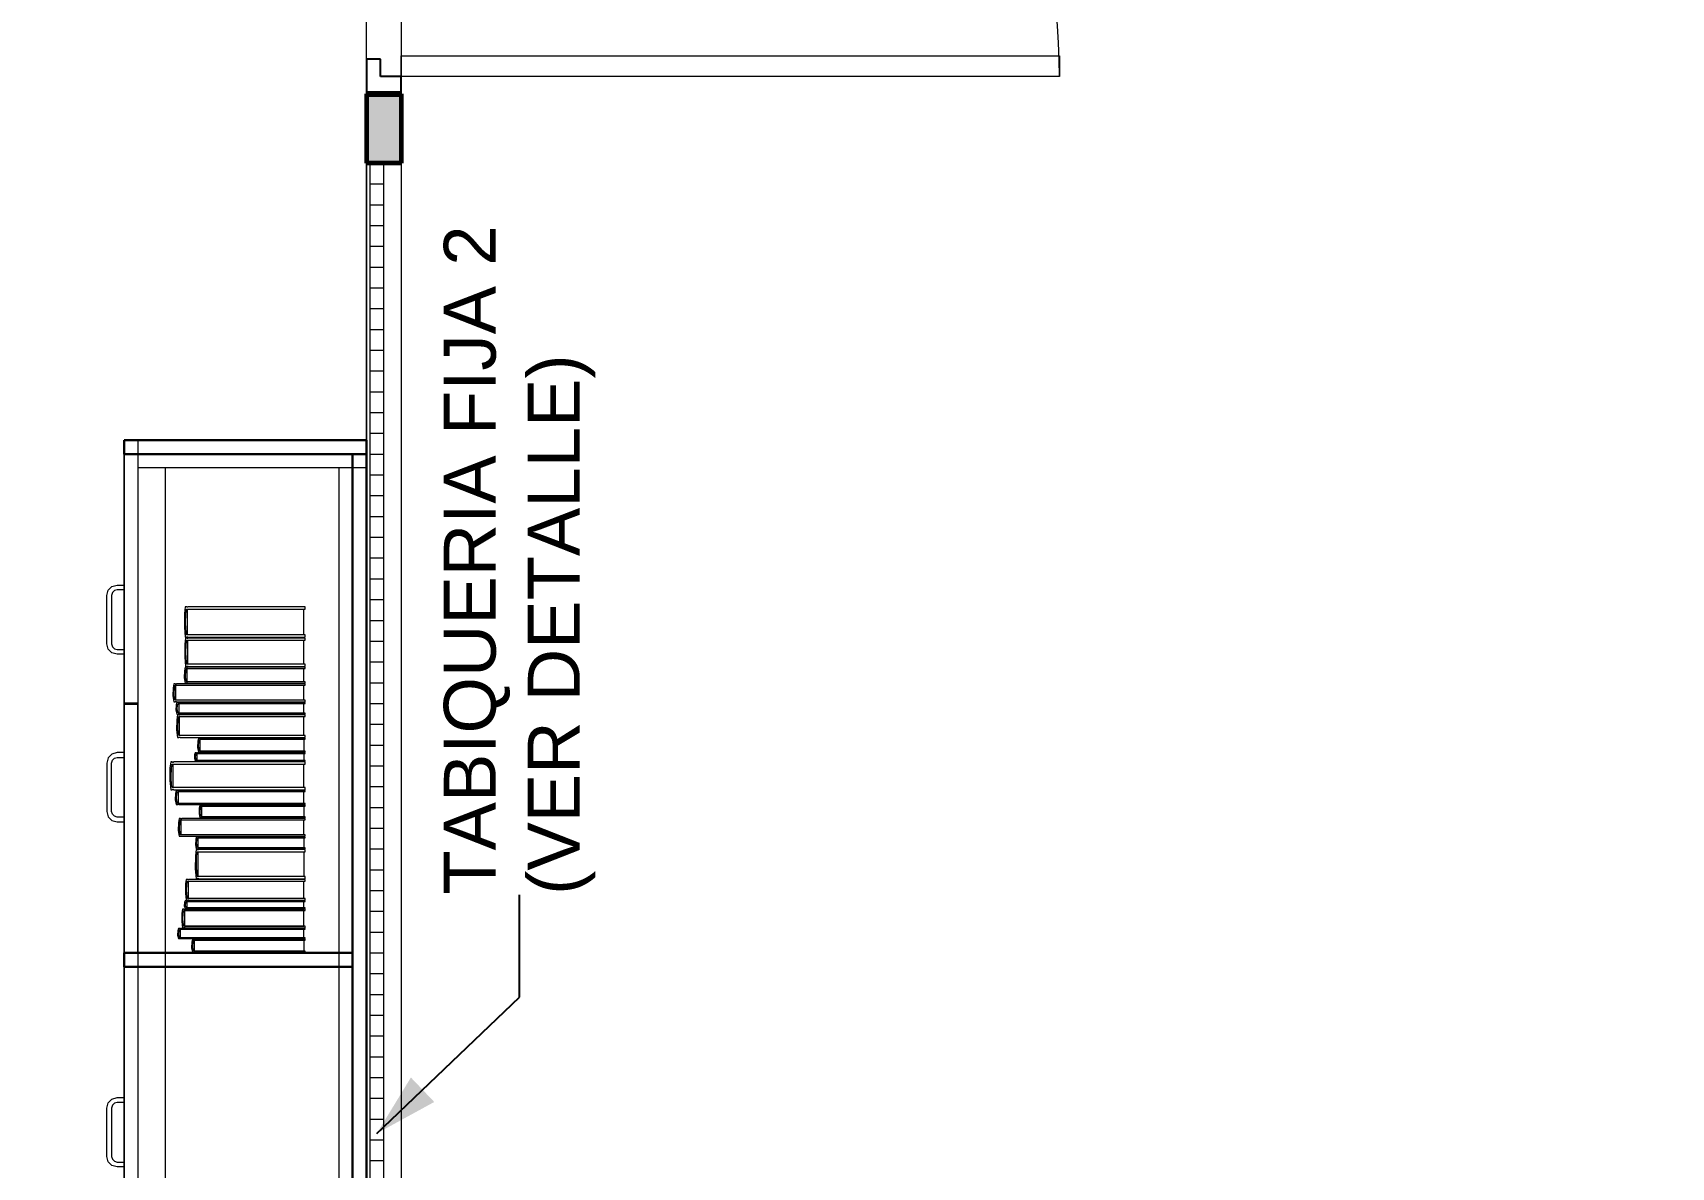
# Model space of a CAD drawing. Header units: inches. Extents: x -38 to 5698, y -33 to 92.
# Drawn here: x 139.888 to 142.254, y 30.201 to 31.838 of the extents above; entities that cross this region are included whole.
import ezdxf

# ---------------------------------------------------------------- set-up
doc = ezdxf.new("R2010")
doc.units = ezdxf.units.IN
doc.header["$MEASUREMENT"] = 0
doc.set_wipeout_variables(frame=1)
doc.linetypes.add('Wipeout_Contour', pattern=[1, 0, -1])
for name, color, linetype in [('02 _ ARQ _ ALB _ Muros Interiores', 7, 'Continuous'), ('02 _ ARQ _ ZON _ Espacio.3D', 7, 'Continuous'), ('Acabado - Muros', 7, 'Continuous'), ('Interior - Mobiliario', 7, 'Continuous'), ('Notas - Etiquetas', 251, 'Continuous')]:
    doc.layers.add(name, color=color, linetype=linetype)
doc.styles.add('Estilo_Generado_4', font='swisse.ttf')
doc.dimstyles.new('Estilo_Generado__8', dxfattribs={"dimtxt": 0.18, "dimasz": 0.0912, "dimexe": 0.18, "dimexo": 0.0625, "dimgap": 0, "dimtad": 0, "dimtih": 1, "dimtoh": 1, "dimdec": 4, "dimzin": 0, "dimdsep": 46, "dimcen": 0.09, "dimadec": 0, "dimazin": 0, "dimtfac": 1, "dimtdec": 4, "dimtmove": 0, "dimatfit": 3, "dimldrblk": 'ARROWHEAD_5', "dimfxl": 1, "dimtolj": 1, "dimtzin": 0, "dimarcsym": 0})

# ---------------------------------------------------------------- blocks, each defined once
blk = doc.blocks.new('ARROWHEAD_5')
at = {"linetype": 'Continuous', "lineweight": 0}
blk.add_hatch(color=0, dxfattribs=at).paths.add_polyline_path([(-1, 0.2679), (0, 0), (-1, -0.2679)])
at = {"color": 0, "linetype": 'Continuous', "lineweight": 0}
blk.add_line((0, 0), (-1, 0), dxfattribs=at)

msp = doc.modelspace()

# ---------------------------------------------------------------- linework, layer by layer
at = {"layer": '02 _ ARQ _ ALB _ Muros Interiores', "color": 165, "linetype": 'Continuous', "lineweight": 25}
for p, q in [((140.39, 31.8), (140.37, 31.8)), ((140.37, 31.8), (140.37, 31.75)), ((140.39, 31.775), (140.39, 31.8)), ((140.42, 31.775), (140.39, 31.775)), ((140.42, 31.75), (140.42, 31.775)), ((140.37, 31.75), (140.42, 31.75))]:
    msp.add_line(p, q, dxfattribs=at)
at = {"layer": '02 _ ARQ _ ALB _ Muros Interiores', "color": 165, "linetype": 'Continuous', "lineweight": 15}
for p, q in [((140.42, 31.775), (140.42, 31.805)), ((140.42, 31.805), (141.3703, 31.805)), ((141.3703, 31.805), (141.3703, 31.775)), ((141.3703, 31.775), (140.42, 31.775))]:
    msp.add_line(p, q, dxfattribs=at)
at = {"layer": '02 _ ARQ _ ALB _ Muros Interiores', "color": 7, "linetype": 'Continuous', "lineweight": 80}
msp.add_line((140.37, 31.75), (140.42, 31.75), dxfattribs=at)
msp.add_line((140.37, 31.75), (140.42, 31.75), dxfattribs=at)
msp.add_line((140.37, 31.75), (140.42, 31.75), dxfattribs=at)
at = {"layer": '02 _ ARQ _ ALB _ Muros Interiores', "color": 7, "linetype": 'Continuous', "lineweight": 15}
msp.add_arc((140.42, 31.775), 0.9503, 0, 90, dxfattribs=at)
at = {"layer": '02 _ ARQ _ ZON _ Espacio.3D', "color": 254, "linetype": 'Continuous', "lineweight": 0, "flags": 128}
msp.add_lwpolyline([(130.07, 29.75), (135.97, 29.75), (135.97, 30.2), (136.57, 30.2), (136.57, 31), (137.07, 31), (137.07, 29.75), (140.37, 29.75), (140.3701, 39), (140.37, 39), (140.37, 39.9003), (137.07, 39.9003), (137.07, 39), (136.57, 39), (136.57, 39.4), (130.07, 39.4)], dxfattribs=at)
msp.add_lwpolyline([(140.42, 39.75), (140.42, 32.7833), (140.42, 32.7833), (140.42, 31.7003), (140.42, 29.75), (143.07, 29.75), (143.07, 29.85), (143.07, 30.2), (143.57, 30.2), (143.57, 30.7), (144.07, 30.7), (144.07, 29.85), (145.27, 29.85), (145.27, 35.0505), (143.9201, 35.0505), (143.9201, 35.2005), (143.92, 35.2005), (143.92, 39), (143.57, 39), (143.57, 39.4), (143.17, 39.4), (143.17, 39.75)], close=True, dxfattribs=at)
at = {"layer": 'Acabado - Muros', "color": 7, "linetype": 'Continuous', "lineweight": 60}
msp.add_line((140.42, 31.75), (140.37, 31.75), dxfattribs=at)
at = {"layer": 'Interior - Mobiliario', "color": 175, "linetype": 'Continuous', "lineweight": 13}
for p, q in [((140.35, 31.23), (140.04, 31.23)), ((140.04, 31.23), (140.04, 29.77)), ((140.35, 29.77), (140.35, 31.23)), ((140.08, 31.21), (140.04, 31.21)), ((140.33, 31.21), (140.08, 31.21)), ((139.995, 31.026), (139.9971, 31.0335)), ((139.9971, 31.0335), (140.0025, 31.039)), ((140.0025, 31.039), (140.01, 31.041)), ((140.006, 31.0329), (140.0031, 31.03)), ((140.01, 31.034), (140.006, 31.0329)), ((140.01, 31.041), (140.02, 31.041)), ((140.02, 31.034), (140.01, 31.034)), ((140.02, 31.041), (140.02, 31.034)), ((139.995, 30.956), (139.995, 31.026)), ((140.0031, 31.03), (140.002, 31.026)), ((140.002, 31.026), (140.002, 30.956)), ((140.1084, 31.0097), (140.1075, 31)), ((140.1103, 31.0097), (140.1084, 31.0097)), ((140.1104, 31.0096), (140.1103, 31.0097)), ((140.1106, 31.0093), (140.1104, 31.0096)), ((140.1109, 31.0091), (140.1106, 31.0093)), ((140.1111, 31.009), (140.1109, 31.0091)), ((140.1114, 31.009), (140.1111, 31.009)), ((140.1116, 31.0091), (140.1114, 31.009)), ((140.1119, 31.0092), (140.1116, 31.0091)), ((140.1121, 31.0095), (140.1119, 31.0092)), ((140.1122, 31.0097), (140.1121, 31.0095)), ((140.2814, 31.0097), (140.1122, 31.0097)), ((140.2814, 31.0062), (140.2814, 31.0097)), ((140.1075, 31), (140.1073, 30.9803)), ((140.1089, 30.986), (140.1094, 30.9996)), ((140.1096, 30.9724), (140.1089, 30.986)), ((140.1094, 30.9996), (140.1102, 31.0062)), ((140.1102, 31.0062), (140.2814, 31.0062)), ((140.111, 31.0062), (140.111, 30.9691)), ((140.2797, 30.9691), (140.2797, 31.0062)), ((140.1073, 30.9803), (140.1084, 30.9655)), ((140.1088, 30.9645), (140.1078, 30.9555)), ((140.1084, 30.9655), (140.1103, 30.9655)), ((140.1106, 30.9645), (140.1088, 30.9645)), ((140.1102, 30.9691), (140.1096, 30.9724)), ((140.2814, 30.9691), (140.1102, 30.9691)), ((140.1103, 30.9655), (140.1104, 30.9658)), ((140.1104, 30.9658), (140.1107, 30.966)), ((140.1107, 30.9644), (140.1106, 30.9645)), ((140.1107, 30.966), (140.1109, 30.9662)), ((140.111, 30.9641), (140.1107, 30.9644)), ((140.1109, 30.9662), (140.1112, 30.9663)), ((140.1112, 30.964), (140.111, 30.9641)), ((140.1112, 30.9663), (140.1114, 30.9663)), ((140.1114, 30.9639), (140.1112, 30.964)), ((140.1114, 30.9663), (140.1117, 30.9662)), ((140.1117, 30.9639), (140.1114, 30.9639)), ((140.1117, 30.9662), (140.1119, 30.966)), ((140.112, 30.9639), (140.1117, 30.9639)), ((140.1119, 30.966), (140.1121, 30.9657)), ((140.1122, 30.9641), (140.112, 30.9639)), ((140.1121, 30.9657), (140.1122, 30.9655)), ((140.1122, 30.9655), (140.2814, 30.9655)), ((140.1124, 30.9643), (140.1122, 30.9641)), ((140.1126, 30.9645), (140.1124, 30.9643)), ((140.2814, 30.9645), (140.1126, 30.9645)), ((140.2814, 30.9655), (140.2814, 30.9691)), ((140.2814, 30.9612), (140.2814, 30.9645)), ((139.9971, 30.9485), (139.995, 30.956)), ((140.0025, 30.943), (139.9971, 30.9485)), ((140.002, 30.956), (140.0031, 30.952)), ((140.01, 30.941), (140.0025, 30.943)), ((140.0031, 30.952), (140.006, 30.9491)), ((140.006, 30.9491), (140.01, 30.948)), ((140.01, 30.948), (140.02, 30.948)), ((140.02, 30.941), (140.01, 30.941)), ((140.02, 30.948), (140.02, 30.941)), ((140.1078, 30.9555), (140.1076, 30.9371)), ((140.1093, 30.9424), (140.1097, 30.9551)), ((140.11, 30.9298), (140.1093, 30.9424)), ((140.1097, 30.9551), (140.1105, 30.9612)), ((140.1105, 30.9612), (140.2814, 30.9612)), ((140.1114, 30.9612), (140.1114, 30.9267)), ((140.2797, 30.9267), (140.2797, 30.9612)), ((140.1072, 30.9173), (140.107, 30.907)), ((140.1082, 30.9224), (140.1072, 30.9173)), ((140.1076, 30.9371), (140.1088, 30.9234)), ((140.1101, 30.9224), (140.1082, 30.9224)), ((140.1087, 30.91), (140.1091, 30.9171)), ((140.1088, 30.9234), (140.1106, 30.9234)), ((140.1091, 30.9171), (140.1099, 30.9205)), ((140.1099, 30.9205), (140.2814, 30.9205)), ((140.1105, 30.9267), (140.11, 30.9298)), ((140.1102, 30.9223), (140.1101, 30.9224)), ((140.1104, 30.9222), (140.1102, 30.9223)), ((140.1106, 30.9221), (140.1104, 30.9222)), ((140.2814, 30.9267), (140.1105, 30.9267)), ((140.1106, 30.9234), (140.1108, 30.9236)), ((140.1109, 30.922), (140.1106, 30.9221)), ((140.1108, 30.9236), (140.111, 30.9238)), ((140.1108, 30.9205), (140.1108, 30.9011)), ((140.1111, 30.922), (140.1109, 30.922)), ((140.111, 30.9238), (140.1113, 30.924)), ((140.1114, 30.922), (140.1111, 30.922)), ((140.1113, 30.924), (140.1115, 30.9241)), ((140.1116, 30.9221), (140.1114, 30.922)), ((140.1115, 30.9241), (140.1118, 30.9241)), ((140.1118, 30.9223), (140.1116, 30.9221)), ((140.1118, 30.9241), (140.112, 30.924)), ((140.112, 30.9224), (140.1118, 30.9223)), ((140.112, 30.924), (140.1122, 30.9238)), ((140.2814, 30.9224), (140.112, 30.9224)), ((140.1122, 30.9238), (140.1125, 30.9235)), ((140.1125, 30.9235), (140.1126, 30.9234)), ((140.1126, 30.9234), (140.2814, 30.9234)), ((140.2797, 30.9011), (140.2797, 30.9205)), ((140.2814, 30.9234), (140.2814, 30.9267)), ((140.2814, 30.9205), (140.2814, 30.9224)), ((140.0907, 30.8926), (140.0904, 30.8811)), ((140.0917, 30.8983), (140.0907, 30.8926)), ((140.0938, 30.8983), (140.0917, 30.8983)), ((140.0922, 30.8845), (140.0927, 30.8924)), ((140.0927, 30.8924), (140.0936, 30.8962)), ((140.0936, 30.8962), (140.2814, 30.8962)), ((140.0939, 30.8982), (140.0938, 30.8983)), ((140.0941, 30.898), (140.0939, 30.8982)), ((140.0944, 30.8979), (140.0941, 30.898)), ((140.0946, 30.8979), (140.0944, 30.8979)), ((140.0945, 30.8962), (140.0945, 30.8746)), ((140.0949, 30.8979), (140.0946, 30.8979)), ((140.0952, 30.8979), (140.0949, 30.8979)), ((140.0955, 30.898), (140.0952, 30.8979)), ((140.0957, 30.8982), (140.0955, 30.898)), ((140.0959, 30.8983), (140.0957, 30.8982)), ((140.2814, 30.8983), (140.0959, 30.8983)), ((140.107, 30.907), (140.1082, 30.8993)), ((140.1082, 30.8993), (140.1101, 30.8993)), ((140.1094, 30.9029), (140.1087, 30.91)), ((140.1099, 30.9011), (140.1094, 30.9029)), ((140.2814, 30.9011), (140.1099, 30.9011)), ((140.1101, 30.8993), (140.1102, 30.8994)), ((140.1102, 30.8994), (140.1104, 30.8995)), ((140.1104, 30.8995), (140.1107, 30.8996)), ((140.1107, 30.8996), (140.1109, 30.8997)), ((140.1109, 30.8997), (140.1112, 30.8997)), ((140.1112, 30.8997), (140.1114, 30.8996)), ((140.1114, 30.8996), (140.1117, 30.8995)), ((140.1117, 30.8995), (140.1119, 30.8994)), ((140.1119, 30.8994), (140.112, 30.8993)), ((140.112, 30.8993), (140.2814, 30.8993)), ((140.2795, 30.8746), (140.2795, 30.8962)), ((140.2814, 30.8993), (140.2814, 30.9011)), ((140.2814, 30.8962), (140.2814, 30.8983)), ((140.02, 30.871), (140.04, 30.871)), ((140.02, 30.869), (140.04, 30.869)), ((140.0904, 30.8811), (140.0917, 30.8725)), ((140.0917, 30.8725), (140.0938, 30.8725)), ((140.093, 30.8766), (140.0922, 30.8845)), ((140.0936, 30.8746), (140.093, 30.8766)), ((140.2814, 30.8746), (140.0936, 30.8746)), ((140.0938, 30.8725), (140.0939, 30.8727)), ((140.0939, 30.8727), (140.0942, 30.8728)), ((140.0942, 30.8728), (140.0944, 30.8729)), ((140.0944, 30.8729), (140.0947, 30.873)), ((140.0947, 30.873), (140.095, 30.873)), ((140.095, 30.873), (140.0952, 30.8729)), ((140.0952, 30.8679), (140.095, 30.8604)), ((140.0952, 30.8729), (140.0955, 30.8728)), ((140.0962, 30.8715), (140.0952, 30.8679)), ((140.0955, 30.8728), (140.0957, 30.8726)), ((140.0957, 30.8726), (140.0959, 30.8725)), ((140.0959, 30.8725), (140.2814, 30.8725)), ((140.0982, 30.8715), (140.0962, 30.8715)), ((140.0968, 30.8625), (140.0972, 30.8677)), ((140.0972, 30.8677), (140.0981, 30.8702)), ((140.0981, 30.8702), (140.2814, 30.8702)), ((140.0983, 30.8715), (140.0982, 30.8715)), ((140.0986, 30.8714), (140.0983, 30.8715)), ((140.0988, 30.8713), (140.0986, 30.8714)), ((140.0991, 30.8713), (140.0988, 30.8713)), ((140.099, 30.8702), (140.099, 30.8561)), ((140.0994, 30.8713), (140.0991, 30.8713)), ((140.0996, 30.8713), (140.0994, 30.8713)), ((140.0999, 30.8714), (140.0996, 30.8713)), ((140.1001, 30.8715), (140.0999, 30.8714)), ((140.1003, 30.8715), (140.1001, 30.8715)), ((140.2814, 30.8715), (140.1003, 30.8715)), ((140.2795, 30.8561), (140.2795, 30.8702)), ((140.2814, 30.8725), (140.2814, 30.8746)), ((140.2814, 30.8702), (140.2814, 30.8715)), ((140.095, 30.8604), (140.0962, 30.8548)), ((140.096, 30.8466), (140.0958, 30.8319)), ((140.097, 30.8538), (140.096, 30.8466)), ((140.0962, 30.8548), (140.0982, 30.8548)), ((140.0975, 30.8574), (140.0968, 30.8625)), ((140.0991, 30.8538), (140.097, 30.8538)), ((140.0981, 30.8561), (140.0975, 30.8574)), ((140.0976, 30.8362), (140.098, 30.8462)), ((140.098, 30.8462), (140.0989, 30.8512)), ((140.2814, 30.8561), (140.0981, 30.8561)), ((140.0982, 30.8548), (140.0984, 30.8549)), ((140.0984, 30.8549), (140.0986, 30.855)), ((140.0986, 30.855), (140.0989, 30.855)), ((140.0989, 30.855), (140.0992, 30.8551)), ((140.0989, 30.8512), (140.2814, 30.8512)), ((140.0992, 30.8537), (140.0991, 30.8538)), ((140.0992, 30.8551), (140.0994, 30.8551)), ((140.0994, 30.8535), (140.0992, 30.8537)), ((140.0994, 30.8551), (140.0997, 30.855)), ((140.0996, 30.8533), (140.0994, 30.8535)), ((140.0999, 30.8532), (140.0996, 30.8533)), ((140.0997, 30.855), (140.1, 30.855)), ((140.0998, 30.8512), (140.0998, 30.8236)), ((140.1002, 30.8532), (140.0999, 30.8532)), ((140.1, 30.855), (140.1002, 30.8548)), ((140.1002, 30.8548), (140.1003, 30.8548)), ((140.1004, 30.8533), (140.1002, 30.8532)), ((140.1003, 30.8548), (140.2814, 30.8548)), ((140.1007, 30.8534), (140.1004, 30.8533)), ((140.1009, 30.8536), (140.1007, 30.8534)), ((140.1011, 30.8538), (140.1009, 30.8536)), ((140.2814, 30.8538), (140.1011, 30.8538)), ((140.2795, 30.8236), (140.2795, 30.8512)), ((140.2814, 30.8548), (140.2814, 30.8561)), ((140.2814, 30.8512), (140.2814, 30.8538)), ((140.0958, 30.8319), (140.097, 30.821)), ((140.097, 30.821), (140.0991, 30.821)), ((140.0983, 30.8261), (140.0976, 30.8362)), ((140.0989, 30.8236), (140.0983, 30.8261)), ((140.2814, 30.8236), (140.0989, 30.8236)), ((140.0991, 30.821), (140.0992, 30.8212)), ((140.0992, 30.8212), (140.0994, 30.8213)), ((140.0994, 30.8213), (140.0997, 30.8215)), ((140.0997, 30.8215), (140.1, 30.8215)), ((140.1, 30.8215), (140.1002, 30.8215)), ((140.1002, 30.8215), (140.1005, 30.8215)), ((140.1005, 30.8215), (140.1008, 30.8213)), ((140.1008, 30.8213), (140.101, 30.8211)), ((140.101, 30.8211), (140.1011, 30.821)), ((140.1011, 30.821), (140.2814, 30.821)), ((140.1273, 30.82), (140.1264, 30.8155)), ((140.1289, 30.82), (140.1273, 30.82)), ((140.129, 30.8199), (140.1289, 30.82)), ((140.1292, 30.8198), (140.129, 30.8199)), ((140.1294, 30.8197), (140.1292, 30.8198)), ((140.1297, 30.8197), (140.1294, 30.8197)), ((140.1299, 30.8196), (140.1297, 30.8197)), ((140.1301, 30.8197), (140.1299, 30.8196)), ((140.1303, 30.8198), (140.1301, 30.8197)), ((140.1305, 30.8199), (140.1303, 30.8198)), ((140.1307, 30.82), (140.1305, 30.8199)), ((140.2814, 30.82), (140.1307, 30.82)), ((140.2814, 30.821), (140.2814, 30.8236)), ((140.2814, 30.8184), (140.2814, 30.82)), ((140.0025, 30.797), (139.9971, 30.7915)), ((140.01, 30.799), (140.0025, 30.797)), ((140.02, 30.799), (140.01, 30.799)), ((140.02, 30.792), (140.02, 30.799)), ((140.1219, 30.796), (140.1217, 30.7906)), ((140.1228, 30.7986), (140.1219, 30.796)), ((140.1245, 30.7986), (140.1228, 30.7986)), ((140.1232, 30.7921), (140.1236, 30.7958)), ((140.1236, 30.7958), (140.1243, 30.7976)), ((140.1243, 30.7976), (140.2814, 30.7976)), ((140.1246, 30.7986), (140.1245, 30.7986)), ((140.1248, 30.7985), (140.1246, 30.7986)), ((140.125, 30.7984), (140.1248, 30.7985)), ((140.1252, 30.7984), (140.125, 30.7984)), ((140.1251, 30.7976), (140.1251, 30.7875)), ((140.1255, 30.7984), (140.1252, 30.7984)), ((140.1257, 30.7984), (140.1255, 30.7984)), ((140.1259, 30.7985), (140.1257, 30.7984)), ((140.1261, 30.7985), (140.1259, 30.7985)), ((140.1262, 30.7986), (140.1261, 30.7985)), ((140.1264, 30.8155), (140.1262, 30.8064)), ((140.1262, 30.8064), (140.1273, 30.7996)), ((140.2814, 30.7986), (140.1262, 30.7986)), ((140.1273, 30.7996), (140.1289, 30.7996)), ((140.1277, 30.809), (140.1281, 30.8153)), ((140.1284, 30.8028), (140.1277, 30.809)), ((140.1281, 30.8153), (140.1288, 30.8184)), ((140.1288, 30.8012), (140.1284, 30.8028)), ((140.1288, 30.8184), (140.2814, 30.8184)), ((140.2814, 30.8012), (140.1288, 30.8012)), ((140.1289, 30.7996), (140.1291, 30.7997)), ((140.1291, 30.7997), (140.1293, 30.7998)), ((140.1293, 30.7998), (140.1295, 30.7999)), ((140.1295, 30.7999), (140.1297, 30.7999)), ((140.1296, 30.8184), (140.1296, 30.8012)), ((140.1297, 30.7999), (140.1299, 30.7999)), ((140.1299, 30.7999), (140.1302, 30.7999)), ((140.1302, 30.7999), (140.1304, 30.7998)), ((140.1304, 30.7998), (140.1306, 30.7997)), ((140.1306, 30.7997), (140.1307, 30.7996)), ((140.1307, 30.7996), (140.2814, 30.7996)), ((140.2798, 30.8012), (140.2798, 30.8184)), ((140.2798, 30.7875), (140.2798, 30.7976)), ((140.2814, 30.7996), (140.2814, 30.8012)), ((140.2814, 30.7976), (140.2814, 30.7986)), ((139.9971, 30.7915), (139.995, 30.784)), ((139.995, 30.784), (139.995, 30.714)), ((140.002, 30.784), (140.0031, 30.788)), ((140.002, 30.714), (140.002, 30.784)), ((140.0031, 30.788), (140.006, 30.7909)), ((140.006, 30.7909), (140.01, 30.792)), ((140.01, 30.792), (140.02, 30.792)), ((140.0863, 30.7768), (140.0861, 30.7589)), ((140.0874, 30.7856), (140.0863, 30.7768)), ((140.0895, 30.7856), (140.0874, 30.7856)), ((140.0879, 30.764), (140.0884, 30.7764)), ((140.0884, 30.7764), (140.0893, 30.7824)), ((140.0893, 30.7824), (140.2814, 30.7824)), ((140.0896, 30.7854), (140.0895, 30.7856)), ((140.0898, 30.7852), (140.0896, 30.7854)), ((140.0901, 30.785), (140.0898, 30.7852)), ((140.0904, 30.7849), (140.0901, 30.785)), ((140.0903, 30.7824), (140.0903, 30.7487)), ((140.0907, 30.7849), (140.0904, 30.7849)), ((140.091, 30.785), (140.0907, 30.7849)), ((140.0912, 30.7851), (140.091, 30.785)), ((140.0915, 30.7854), (140.0912, 30.7851)), ((140.0916, 30.7856), (140.0915, 30.7854)), ((140.2814, 30.7856), (140.0916, 30.7856)), ((140.1217, 30.7906), (140.1228, 30.7866)), ((140.1228, 30.7866), (140.1245, 30.7866)), ((140.1239, 30.7884), (140.1232, 30.7921)), ((140.1243, 30.7875), (140.1239, 30.7884)), ((140.2814, 30.7875), (140.1243, 30.7875)), ((140.1245, 30.7866), (140.1246, 30.7866)), ((140.1246, 30.7866), (140.1248, 30.7867)), ((140.1248, 30.7867), (140.125, 30.7867)), ((140.125, 30.7867), (140.1253, 30.7868)), ((140.1253, 30.7868), (140.1255, 30.7868)), ((140.1255, 30.7868), (140.1257, 30.7867)), ((140.1257, 30.7867), (140.126, 30.7867)), ((140.126, 30.7867), (140.1262, 30.7866)), ((140.1262, 30.7866), (140.1262, 30.7866)), ((140.1262, 30.7866), (140.2814, 30.7866)), ((140.2794, 30.7487), (140.2794, 30.7824)), ((140.2814, 30.7866), (140.2814, 30.7875)), ((140.2814, 30.7824), (140.2814, 30.7856)), ((140.0861, 30.7589), (140.0874, 30.7455)), ((140.0887, 30.7518), (140.0879, 30.764)), ((140.0893, 30.7487), (140.0887, 30.7518)), ((140.2814, 30.7487), (140.0893, 30.7487)), ((140.2814, 30.7455), (140.2814, 30.7487)), ((140.0874, 30.7455), (140.0895, 30.7455)), ((140.0895, 30.7455), (140.0896, 30.7457)), ((140.0896, 30.7457), (140.0899, 30.746)), ((140.0899, 30.746), (140.0902, 30.7461)), ((140.0902, 30.7461), (140.0905, 30.7462)), ((140.0905, 30.7462), (140.0907, 30.7462)), ((140.0907, 30.7462), (140.091, 30.7461)), ((140.091, 30.7461), (140.0913, 30.7459)), ((140.0913, 30.7459), (140.0915, 30.7457)), ((140.0915, 30.7457), (140.0916, 30.7455)), ((140.0916, 30.7455), (140.2814, 30.7455)), ((140.0941, 30.74), (140.0939, 30.7309)), ((140.0939, 30.7309), (140.0951, 30.7241)), ((140.0951, 30.7445), (140.0941, 30.74)), ((140.0972, 30.7445), (140.0951, 30.7445)), ((140.0957, 30.7335), (140.0962, 30.7398)), ((140.0965, 30.7273), (140.0957, 30.7335)), ((140.0962, 30.7398), (140.097, 30.7429)), ((140.097, 30.7257), (140.0965, 30.7273)), ((140.097, 30.7429), (140.2814, 30.7429)), ((140.2814, 30.7257), (140.097, 30.7257)), ((140.0973, 30.7444), (140.0972, 30.7445)), ((140.0975, 30.7443), (140.0973, 30.7444)), ((140.0978, 30.7442), (140.0975, 30.7443)), ((140.098, 30.7442), (140.0978, 30.7442)), ((140.0979, 30.7429), (140.0979, 30.7257)), ((140.0983, 30.7442), (140.098, 30.7442)), ((140.0986, 30.7442), (140.0983, 30.7442)), ((140.0988, 30.7443), (140.0986, 30.7442)), ((140.0991, 30.7444), (140.0988, 30.7443)), ((140.0992, 30.7445), (140.0991, 30.7444)), ((140.2814, 30.7445), (140.0992, 30.7445)), ((140.2795, 30.7257), (140.2795, 30.7429)), ((140.2814, 30.7429), (140.2814, 30.7445)), ((140.2814, 30.7241), (140.2814, 30.7257)), ((139.995, 30.714), (139.9971, 30.7065)), ((139.9971, 30.7065), (140.0025, 30.701)), ((140.0031, 30.71), (140.002, 30.714)), ((140.006, 30.7071), (140.0031, 30.71)), ((140.01, 30.706), (140.006, 30.7071)), ((140.02, 30.706), (140.01, 30.706)), ((140.02, 30.699), (140.02, 30.706)), ((140.0951, 30.7241), (140.0972, 30.7241)), ((140.0972, 30.7241), (140.0973, 30.7242)), ((140.0973, 30.7242), (140.0976, 30.7243)), ((140.0976, 30.7243), (140.0978, 30.7244)), ((140.0978, 30.7244), (140.0981, 30.7244)), ((140.0981, 30.7244), (140.0984, 30.7244)), ((140.0984, 30.7244), (140.0986, 30.7244)), ((140.0994, 30.7039), (140.0984, 30.6982)), ((140.0986, 30.7244), (140.0989, 30.7243)), ((140.0989, 30.7243), (140.0991, 30.7241)), ((140.0991, 30.7241), (140.0992, 30.7241)), ((140.0992, 30.7241), (140.2814, 30.7241)), ((140.1014, 30.7039), (140.0994, 30.7039)), ((140.1004, 30.698), (140.1012, 30.7018)), ((140.1012, 30.7018), (140.2814, 30.7018)), ((140.1015, 30.7038), (140.1014, 30.7039)), ((140.1017, 30.7036), (140.1015, 30.7038)), ((140.102, 30.7035), (140.1017, 30.7036)), ((140.1022, 30.7034), (140.102, 30.7035)), ((140.1021, 30.7018), (140.1021, 30.6803)), ((140.1025, 30.7034), (140.1022, 30.7034)), ((140.1028, 30.7035), (140.1025, 30.7034)), ((140.103, 30.7036), (140.1028, 30.7035)), ((140.1032, 30.7037), (140.103, 30.7036)), ((140.1034, 30.7039), (140.1032, 30.7037)), ((140.2814, 30.7039), (140.1034, 30.7039)), ((140.1286, 30.7191), (140.1284, 30.7109)), ((140.1284, 30.7109), (140.1294, 30.7049)), ((140.1294, 30.7231), (140.1286, 30.7191)), ((140.1311, 30.7231), (140.1294, 30.7231)), ((140.1294, 30.7049), (140.1311, 30.7049)), ((140.1299, 30.7133), (140.1303, 30.7189)), ((140.1305, 30.7077), (140.1299, 30.7133)), ((140.1303, 30.7189), (140.131, 30.7216)), ((140.131, 30.7063), (140.1305, 30.7077)), ((140.131, 30.7216), (140.2814, 30.7216)), ((140.2814, 30.7063), (140.131, 30.7063)), ((140.1312, 30.723), (140.1311, 30.7231)), ((140.1311, 30.7049), (140.1312, 30.705)), ((140.1314, 30.7229), (140.1312, 30.723)), ((140.1312, 30.705), (140.1314, 30.7051)), ((140.1316, 30.7228), (140.1314, 30.7229)), ((140.1314, 30.7051), (140.1316, 30.7051)), ((140.1318, 30.7228), (140.1316, 30.7228)), ((140.1316, 30.7051), (140.1318, 30.7052)), ((140.1317, 30.7216), (140.1317, 30.7063)), ((140.132, 30.7228), (140.1318, 30.7228)), ((140.1318, 30.7052), (140.1321, 30.7052)), ((140.1322, 30.7228), (140.132, 30.7228)), ((140.1321, 30.7052), (140.1323, 30.7051)), ((140.1324, 30.7229), (140.1322, 30.7228)), ((140.1323, 30.7051), (140.1325, 30.7051)), ((140.1326, 30.723), (140.1324, 30.7229)), ((140.1325, 30.7051), (140.1327, 30.7049)), ((140.1328, 30.7231), (140.1326, 30.723)), ((140.1327, 30.7049), (140.1328, 30.7049)), ((140.2814, 30.7231), (140.1328, 30.7231)), ((140.1328, 30.7049), (140.2814, 30.7049)), ((140.2796, 30.6803), (140.2796, 30.7018)), ((140.2799, 30.7063), (140.2799, 30.7216)), ((140.2814, 30.7216), (140.2814, 30.7231)), ((140.2814, 30.7049), (140.2814, 30.7063)), ((140.2814, 30.7018), (140.2814, 30.7039)), ((140.0025, 30.701), (140.01, 30.699)), ((140.01, 30.699), (140.02, 30.699)), ((140.0984, 30.6982), (140.0982, 30.6868)), ((140.0982, 30.6868), (140.0994, 30.6782)), ((140.0994, 30.6782), (140.1014, 30.6782)), ((140.0999, 30.6901), (140.1004, 30.698)), ((140.1007, 30.6822), (140.0999, 30.6901)), ((140.1012, 30.6803), (140.1007, 30.6822)), ((140.2814, 30.6803), (140.1012, 30.6803)), ((140.1014, 30.6782), (140.1015, 30.6784)), ((140.1015, 30.6784), (140.1018, 30.6785)), ((140.1018, 30.6785), (140.102, 30.6786)), ((140.102, 30.6786), (140.1023, 30.6786)), ((140.1023, 30.6786), (140.1026, 30.6786)), ((140.1026, 30.6786), (140.1028, 30.6786)), ((140.1028, 30.6786), (140.1031, 30.6785)), ((140.1031, 30.6785), (140.1033, 30.6783)), ((140.1033, 30.6783), (140.1034, 30.6782)), ((140.1034, 30.6782), (140.2814, 30.6782)), ((140.2814, 30.6782), (140.2814, 30.6803)), ((140.1239, 30.6592), (140.1231, 30.65)), ((140.1235, 30.6735), (140.1233, 30.6659)), ((140.1233, 30.6659), (140.1243, 30.6602)), ((140.1243, 30.6772), (140.1235, 30.6735)), ((140.1257, 30.6592), (140.1239, 30.6592)), ((140.126, 30.6772), (140.1243, 30.6772)), ((140.1243, 30.6602), (140.126, 30.6602)), ((140.1248, 30.6681), (140.1252, 30.6733)), ((140.1254, 30.6629), (140.1248, 30.6681)), ((140.1248, 30.6495), (140.1255, 30.6559)), ((140.1252, 30.6733), (140.1259, 30.6759)), ((140.1259, 30.6616), (140.1254, 30.6629)), ((140.1255, 30.6559), (140.2814, 30.6559)), ((140.1257, 30.6591), (140.1257, 30.6592)), ((140.1259, 30.6588), (140.1257, 30.6591)), ((140.1259, 30.6759), (140.2814, 30.6759)), ((140.2814, 30.6616), (140.1259, 30.6616)), ((140.1262, 30.6586), (140.1259, 30.6588)), ((140.1261, 30.6772), (140.126, 30.6772)), ((140.126, 30.6602), (140.1262, 30.6603)), ((140.1263, 30.677), (140.1261, 30.6772)), ((140.1262, 30.6603), (140.1264, 30.6604)), ((140.1264, 30.6585), (140.1262, 30.6586)), ((140.1265, 30.677), (140.1263, 30.677)), ((140.1263, 30.6559), (140.1263, 30.6204)), ((140.1264, 30.6604), (140.1266, 30.6605)), ((140.1266, 30.6585), (140.1264, 30.6585)), ((140.1268, 30.6769), (140.1265, 30.677)), ((140.1266, 30.6605), (140.1268, 30.6605)), ((140.1269, 30.6586), (140.1266, 30.6585)), ((140.1267, 30.6759), (140.1267, 30.6616)), ((140.127, 30.6769), (140.1268, 30.6769)), ((140.1268, 30.6605), (140.1271, 30.6605)), ((140.1271, 30.6588), (140.1269, 30.6586)), ((140.1272, 30.677), (140.127, 30.6769)), ((140.1271, 30.6605), (140.1273, 30.6605)), ((140.1273, 30.659), (140.1271, 30.6588)), ((140.1275, 30.677), (140.1272, 30.677)), ((140.1273, 30.6605), (140.1275, 30.6604)), ((140.1274, 30.6592), (140.1273, 30.659)), ((140.2814, 30.6592), (140.1274, 30.6592)), ((140.1277, 30.6771), (140.1275, 30.677)), ((140.1275, 30.6604), (140.1277, 30.6603)), ((140.1278, 30.6772), (140.1277, 30.6771)), ((140.1277, 30.6603), (140.1278, 30.6602)), ((140.2814, 30.6772), (140.1278, 30.6772)), ((140.1278, 30.6602), (140.2814, 30.6602)), ((140.2798, 30.6616), (140.2798, 30.6759)), ((140.2798, 30.6204), (140.2798, 30.6559)), ((140.2814, 30.6759), (140.2814, 30.6772)), ((140.2814, 30.6602), (140.2814, 30.6616)), ((140.2814, 30.6559), (140.2814, 30.6592)), ((140.1231, 30.65), (140.1229, 30.6311)), ((140.1229, 30.6311), (140.1239, 30.617)), ((140.1244, 30.6366), (140.1248, 30.6495)), ((140.1251, 30.6236), (140.1244, 30.6366)), ((140.1089, 30.6095), (140.1086, 30.5962)), ((140.1098, 30.616), (140.1089, 30.6095)), ((140.1117, 30.616), (140.1098, 30.616)), ((140.1103, 30.6), (140.1107, 30.6092)), ((140.1107, 30.6092), (140.1115, 30.6137)), ((140.1115, 30.6137), (140.2814, 30.6137)), ((140.1118, 30.6159), (140.1117, 30.616)), ((140.112, 30.6157), (140.1118, 30.6159)), ((140.1122, 30.6156), (140.112, 30.6157)), ((140.1125, 30.6156), (140.1122, 30.6156)), ((140.1124, 30.6137), (140.1124, 30.5886)), ((140.1127, 30.6155), (140.1125, 30.6156)), ((140.113, 30.6156), (140.1127, 30.6155)), ((140.1132, 30.6157), (140.113, 30.6156)), ((140.1134, 30.6159), (140.1132, 30.6157)), ((140.1136, 30.616), (140.1134, 30.6159)), ((140.2814, 30.616), (140.1136, 30.616)), ((140.1239, 30.617), (140.1257, 30.617)), ((140.1255, 30.6204), (140.1251, 30.6236)), ((140.2814, 30.6204), (140.1255, 30.6204)), ((140.1257, 30.617), (140.1258, 30.6173)), ((140.1258, 30.6173), (140.126, 30.6175)), ((140.126, 30.6175), (140.1262, 30.6177)), ((140.1262, 30.6177), (140.1264, 30.6177)), ((140.1264, 30.6177), (140.1267, 30.6177)), ((140.1267, 30.6177), (140.1269, 30.6176)), ((140.1269, 30.6176), (140.1271, 30.6175)), ((140.1271, 30.6175), (140.1273, 30.6172)), ((140.1273, 30.6172), (140.1274, 30.617)), ((140.1274, 30.617), (140.2814, 30.617)), ((140.2797, 30.5886), (140.2797, 30.6137)), ((140.2814, 30.617), (140.2814, 30.6204)), ((140.2814, 30.6137), (140.2814, 30.616)), ((140.1081, 30.5852), (140.1072, 30.5828)), ((140.11, 30.5852), (140.1081, 30.5852)), ((140.1086, 30.5962), (140.1098, 30.5862)), ((140.1091, 30.5827), (140.1098, 30.5843)), ((140.1098, 30.5862), (140.1117, 30.5862)), ((140.1098, 30.5843), (140.2814, 30.5843)), ((140.1101, 30.5852), (140.11, 30.5852)), ((140.1103, 30.5851), (140.1101, 30.5852)), ((140.111, 30.5909), (140.1103, 30.6)), ((140.1106, 30.5851), (140.1103, 30.5851)), ((140.1108, 30.585), (140.1106, 30.5851)), ((140.1107, 30.5843), (140.1107, 30.575)), ((140.1111, 30.585), (140.1108, 30.585)), ((140.1115, 30.5886), (140.111, 30.5909)), ((140.1113, 30.585), (140.1111, 30.585)), ((140.1116, 30.5851), (140.1113, 30.585)), ((140.2814, 30.5886), (140.1115, 30.5886)), ((140.1118, 30.5851), (140.1116, 30.5851)), ((140.1117, 30.5862), (140.1118, 30.5864)), ((140.1118, 30.5864), (140.112, 30.5865)), ((140.1119, 30.5852), (140.1118, 30.5851)), ((140.2814, 30.5852), (140.1119, 30.5852)), ((140.112, 30.5865), (140.1123, 30.5867)), ((140.1123, 30.5867), (140.1125, 30.5867)), ((140.1125, 30.5867), (140.1128, 30.5867)), ((140.1128, 30.5867), (140.113, 30.5866)), ((140.113, 30.5866), (140.1132, 30.5865)), ((140.1132, 30.5865), (140.1135, 30.5863)), ((140.1135, 30.5863), (140.1136, 30.5862)), ((140.1136, 30.5862), (140.2814, 30.5862)), ((140.2797, 30.575), (140.2797, 30.5843)), ((140.2814, 30.5862), (140.2814, 30.5886)), ((140.2814, 30.5843), (140.2814, 30.5852)), ((140.1035, 30.5672), (140.1033, 30.5551)), ((140.1045, 30.5731), (140.1035, 30.5672)), ((140.1064, 30.5731), (140.1045, 30.5731)), ((140.105, 30.5586), (140.1054, 30.5669)), ((140.1054, 30.5669), (140.1062, 30.5709)), ((140.1062, 30.5709), (140.2814, 30.5709)), ((140.1065, 30.573), (140.1064, 30.5731)), ((140.1067, 30.5728), (140.1065, 30.573)), ((140.107, 30.5727), (140.1067, 30.5728)), ((140.1072, 30.5828), (140.107, 30.5778)), ((140.107, 30.5778), (140.1081, 30.5741)), ((140.1072, 30.5727), (140.107, 30.5727)), ((140.2796, 30.5709), (140.1071, 30.5709)), ((140.1071, 30.5709), (140.1071, 30.5483)), ((140.1075, 30.5726), (140.1072, 30.5727)), ((140.1077, 30.5727), (140.1075, 30.5726)), ((140.108, 30.5728), (140.1077, 30.5727)), ((140.1082, 30.573), (140.108, 30.5728)), ((140.1081, 30.5741), (140.11, 30.5741)), ((140.1084, 30.5731), (140.1082, 30.573)), ((140.2814, 30.5731), (140.1084, 30.5731)), ((140.1086, 30.5792), (140.1091, 30.5827)), ((140.1093, 30.5758), (140.1086, 30.5792)), ((140.1098, 30.575), (140.1093, 30.5758)), ((140.2814, 30.575), (140.1098, 30.575)), ((140.11, 30.5741), (140.1101, 30.5742)), ((140.1101, 30.5742), (140.1104, 30.5742)), ((140.1104, 30.5742), (140.1106, 30.5743)), ((140.1106, 30.5743), (140.1109, 30.5743)), ((140.1109, 30.5743), (140.1111, 30.5743)), ((140.1111, 30.5743), (140.1114, 30.5743)), ((140.1114, 30.5743), (140.1116, 30.5742)), ((140.1116, 30.5742), (140.1118, 30.5741)), ((140.1118, 30.5741), (140.1119, 30.5741)), ((140.1119, 30.5741), (140.2814, 30.5741)), ((140.2796, 30.5483), (140.2796, 30.5709)), ((140.2814, 30.5741), (140.2814, 30.575)), ((140.2814, 30.5709), (140.2814, 30.5731)), ((140.0975, 30.542), (140.0972, 30.5355)), ((140.0985, 30.5452), (140.0975, 30.542)), ((140.1004, 30.5452), (140.0985, 30.5452)), ((140.099, 30.5374), (140.0994, 30.5418)), ((140.0997, 30.5329), (140.099, 30.5374)), ((140.0994, 30.5418), (140.1003, 30.544)), ((140.1003, 30.544), (140.2814, 30.544)), ((140.1005, 30.5451), (140.1004, 30.5452)), ((140.1008, 30.545), (140.1005, 30.5451)), ((140.101, 30.545), (140.1008, 30.545)), ((140.1013, 30.5449), (140.101, 30.545)), ((140.1012, 30.544), (140.1012, 30.5318)), ((140.1016, 30.5449), (140.1013, 30.5449)), ((140.1018, 30.545), (140.1016, 30.5449)), ((140.1021, 30.545), (140.1018, 30.545)), ((140.1023, 30.5451), (140.1021, 30.545)), ((140.1025, 30.5452), (140.1023, 30.5451)), ((140.2814, 30.5452), (140.1025, 30.5452)), ((140.1033, 30.5551), (140.1045, 30.5462)), ((140.1045, 30.5462), (140.1064, 30.5462)), ((140.1057, 30.5504), (140.105, 30.5586)), ((140.1062, 30.5483), (140.1057, 30.5504)), ((140.2814, 30.5483), (140.1062, 30.5483)), ((140.1064, 30.5462), (140.1065, 30.5463)), ((140.1065, 30.5463), (140.1068, 30.5465)), ((140.1068, 30.5465), (140.107, 30.5466)), ((140.107, 30.5466), (140.1073, 30.5466)), ((140.1071, 30.5483), (140.2796, 30.5483)), ((140.1073, 30.5466), (140.1075, 30.5466)), ((140.1075, 30.5466), (140.1078, 30.5465)), ((140.1078, 30.5465), (140.108, 30.5464)), ((140.108, 30.5464), (140.1083, 30.5463)), ((140.1083, 30.5463), (140.1084, 30.5462)), ((140.1084, 30.5462), (140.2814, 30.5462)), ((140.2796, 30.5318), (140.2796, 30.544)), ((140.2814, 30.5462), (140.2814, 30.5483)), ((140.2814, 30.544), (140.2814, 30.5452)), ((140.0972, 30.5355), (140.0985, 30.5306)), ((140.0985, 30.5306), (140.1004, 30.5306)), ((140.1003, 30.5318), (140.0997, 30.5329)), ((140.2814, 30.5318), (140.1003, 30.5318)), ((140.1004, 30.5306), (140.1006, 30.5307)), ((140.1006, 30.5307), (140.1008, 30.5308)), ((140.1008, 30.5308), (140.1011, 30.5309)), ((140.1011, 30.5309), (140.1014, 30.5309)), ((140.1014, 30.5309), (140.1016, 30.5309)), ((140.1016, 30.5309), (140.1019, 30.5309)), ((140.1019, 30.5309), (140.1021, 30.5308)), ((140.1021, 30.5308), (140.1024, 30.5307)), ((140.1024, 30.5307), (140.1025, 30.5306)), ((140.1025, 30.5306), (140.2814, 30.5306)), ((140.1187, 30.5296), (140.1178, 30.5256)), ((140.1205, 30.5296), (140.1187, 30.5296)), ((140.1196, 30.5254), (140.1203, 30.5282)), ((140.1203, 30.5282), (140.2814, 30.5282)), ((140.1206, 30.5296), (140.1205, 30.5296)), ((140.1208, 30.5295), (140.1206, 30.5296)), ((140.121, 30.5294), (140.1208, 30.5295)), ((140.1212, 30.5293), (140.121, 30.5294)), ((140.1215, 30.5293), (140.1212, 30.5293)), ((140.1217, 30.5294), (140.1215, 30.5293)), ((140.1219, 30.5294), (140.1217, 30.5294)), ((140.1221, 30.5295), (140.1219, 30.5294)), ((140.1223, 30.5296), (140.1221, 30.5295)), ((140.2814, 30.5296), (140.1223, 30.5296)), ((140.2814, 30.5306), (140.2814, 30.5318)), ((140.2814, 30.5282), (140.2814, 30.5296)), ((140.0025, 30.299), (140.01, 30.301)), ((140.01, 30.301), (140.02, 30.301)), ((140.02, 30.301), (140.02, 30.294)), ((139.995, 30.286), (139.9971, 30.2935)), ((139.995, 30.216), (139.995, 30.286)), ((139.9971, 30.2935), (140.0025, 30.299)), ((140.0031, 30.29), (140.002, 30.286)), ((140.002, 30.286), (140.002, 30.216)), ((140.006, 30.2929), (140.0031, 30.29)), ((140.01, 30.294), (140.006, 30.2929)), ((140.02, 30.294), (140.01, 30.294)), ((139.9971, 30.2085), (139.995, 30.216)), ((140.0025, 30.203), (139.9971, 30.2085)), ((140.002, 30.216), (140.0031, 30.212)), ((140.0031, 30.212), (140.006, 30.2091)), ((140.006, 30.2091), (140.01, 30.208)), ((140.01, 30.208), (140.02, 30.208)), ((140.02, 30.208), (140.02, 30.201)), ((140.01, 30.201), (140.0025, 30.203)), ((140.02, 30.201), (140.01, 30.201))]:
    msp.add_line(p, q, dxfattribs=at)

# ---------------------------------------------------------------- texts
at = {"layer": 'Notas - Etiquetas', "color": 8, "linetype": 'Continuous', "lineweight": 13, "insert": (140.591, 30.5938), "char_height": 0.075, "width": 0.983822, "attachment_point": 4, "rotation": 90, "line_spacing_factor": 0.969465, "style": 'Estilo_Generado_4'}
msp.add_mtext('\\A1;{\\pql;\\fSwis721 Ex BT|b0|i0|c0|p34;TABIQUERIA FIJA 2 (VER DETALLE)\\fSwis721 Ex BT|b0|i0|c0|p34; }', dxfattribs=at)

# ---------------------------------------------------------------- leaders
at = {"layer": 'Notas - Etiquetas', "color": 8, "linetype": 'Continuous', "lineweight": 13, "annotation_type": 0, "has_hookline": 1, "hookline_direction": 1, "text_width": 1.0171}
msp.add_leader([(143.4784, 30.35), (143.3664, 30.4617), (142.278, 30.4617)], dimstyle='Estilo_Generado__8', dxfattribs=at)

# ---------------------------------------------------------------- next in the draw order: wipeouts: each hides what was drawn before it
at = {"color": 254, "linetype": 'Wipeout_Contour', "lineweight": 0, "ltscale": 3410.037603}
msp.add_wipeout([(140.37, 29.85), (140.42, 29.85), (140.42, 31.65), (140.37, 31.65)], dxfattribs=at).dxf.layer = 'Acabado - Muros'
at = {"color": 254, "linetype": 'Wipeout_Contour', "lineweight": 0, "ltscale": 3409.160431}
msp.add_wipeout([(140.02, 30.51), (140.02, 30.49), (140.35, 30.49), (140.35, 30.51)], dxfattribs=at).dxf.layer = 'Interior - Mobiliario'

# ---------------------------------------------------------------- next in the draw order: linework, layer by layer
at = {"layer": 'Acabado - Muros', "color": 7, "linetype": 'Continuous', "lineweight": 60}
msp.add_line((140.42, 31.75), (140.42, 31.65), dxfattribs=at)
at = {"layer": 'Acabado - Muros', "color": 251, "linetype": 'Continuous', "lineweight": 13, "flags": 128}
for points in [[(140.37, 31.65), (140.37, 29.85)], [(140.42, 31.65), (140.42, 29.85)]]:
    msp.add_lwpolyline(points, dxfattribs=at)
at = {"layer": 'Interior - Mobiliario', "color": 175, "linetype": 'Continuous', "lineweight": 13}
for p, q in [((140.04, 31.21), (140.04, 29.79)), ((140.08, 29.79), (140.08, 31.21)), ((140.33, 31.21), (140.33, 29.79)), ((140.02, 30.51), (140.02, 30.869)), ((140.04, 30.51), (140.04, 30.869)), ((140.1178, 30.5256), (140.1176, 30.5172)), ((140.1176, 30.5172), (140.1187, 30.511)), ((140.1192, 30.5196), (140.1196, 30.5254)), ((140.1199, 30.5139), (140.1192, 30.5196)), ((140.1203, 30.5125), (140.1199, 30.5139)), ((140.2814, 30.5125), (140.1203, 30.5125)), ((140.1211, 30.5282), (140.1211, 30.5125)), ((140.2798, 30.5125), (140.2798, 30.5282)), ((140.2814, 30.511), (140.2814, 30.5125)), ((140.35, 30.51), (140.02, 30.51)), ((140.02, 30.51), (140.02, 30.49)), ((140.02, 30.51), (140.02, 30.49)), ((140.02, 30.51), (140.04, 30.51)), ((140.02, 30.49), (140.35, 30.49)), ((140.02, 30.49), (140.02, 30.131)), ((140.02, 30.49), (140.04, 30.49)), ((140.04, 30.49), (140.04, 30.131)), ((140.1187, 30.511), (140.1205, 30.511)), ((140.1205, 30.511), (140.1206, 30.5111)), ((140.1206, 30.5111), (140.1208, 30.5112)), ((140.1208, 30.5112), (140.121, 30.5113)), ((140.121, 30.5113), (140.1213, 30.5113)), ((140.1213, 30.5113), (140.1215, 30.5113)), ((140.1215, 30.5113), (140.1218, 30.5113)), ((140.1218, 30.5113), (140.122, 30.5112)), ((140.122, 30.5112), (140.1222, 30.5111)), ((140.1222, 30.5111), (140.1223, 30.511)), ((140.1223, 30.511), (140.2814, 30.511)), ((140.35, 30.49), (140.35, 30.51))]:
    msp.add_line(p, q, dxfattribs=at)
at = {"layer": 'Interior - Mobiliario', "color": 175, "linetype": 'Continuous', "lineweight": 30}
for p, q in [((140.02, 30.51), (140.35, 30.51)), ((140.02, 30.49), (140.02, 30.51)), ((140.02, 30.49), (140.35, 30.49)), ((140.35, 30.49), (140.35, 30.51))]:
    msp.add_line(p, q, dxfattribs=at)

# ---------------------------------------------------------------- next in the draw order: wipeouts: each hides what was drawn before it
at = {"color": 254, "linetype": 'Wipeout_Contour', "lineweight": 0, "ltscale": 3409.99763}
msp.add_wipeout([(140.375, 29.85), (140.395, 29.85), (140.395, 31.65), (140.375, 31.65)], dxfattribs=at).dxf.layer = 'Acabado - Muros'

# ---------------------------------------------------------------- next in the draw order: hatches: boundary and pattern name
at = {"layer": 'Acabado - Muros', "linetype": 'Continuous', "lineweight": 0}
msp.add_hatch(color=254, dxfattribs=at).paths.add_polyline_path([(140.37, 31.65), (140.42, 31.65), (140.42, 31.75), (140.37, 31.75)])
h = msp.add_hatch(dxfattribs=at)
h.set_pattern_fill('CONTRACHAPADO_0002', color=254, style=0, pattern_type=2)
h.set_pattern_definition([(0, (92.500015, 3e-09), (0, 0.030000001), [])])
h.paths.add_polyline_path([(140.375, 29.85), (140.395, 29.85), (140.395, 31.65), (140.375, 31.65)])

# ---------------------------------------------------------------- next in the draw order: linework, layer by layer
at = {"layer": 'Acabado - Muros', "color": 7, "linetype": 'Continuous', "lineweight": 60}
for p in [(140.37, 31.75), (140.42, 31.65)]:
    msp.add_line(p, (140.37, 31.65), dxfattribs=at)
at = {"layer": 'Acabado - Muros', "color": 7, "linetype": 'Continuous', "lineweight": 13, "flags": 128}
msp.add_lwpolyline([(140.375, 29.85), (140.395, 29.85), (140.395, 31.65), (140.375, 31.65)], close=True, dxfattribs=at)

# ---------------------------------------------------------------- next in the draw order: leaders
at = {"layer": 'Notas - Etiquetas', "color": 8, "linetype": 'Continuous', "lineweight": 13, "annotation_type": 0, "has_hookline": 1, "hookline_direction": 0, "text_width": 0.965, "horizontal_direction": (1e-06, 1, 0)}
msp.add_leader([(140.385, 30.2494), (140.591, 30.4461), (140.591, 30.5938)], dimstyle='Estilo_Generado__8', dxfattribs=at)

# ---------------------------------------------------------------- next in the draw order: wipeouts: each hides what was drawn before it
at = {"color": 254, "linetype": 'Wipeout_Contour', "lineweight": 0, "ltscale": 3409.861183}
msp.add_wipeout([(140.35, 31.23), (140.35, 29.77), (140.37, 29.77), (140.37, 31.23)], dxfattribs=at).dxf.layer = 'Interior - Mobiliario'

# ---------------------------------------------------------------- next in the draw order: linework, layer by layer
at = {"layer": 'Interior - Mobiliario', "color": 175, "linetype": 'Continuous', "lineweight": 30}
for p, q in [((140.35, 31.23), (140.37, 31.23)), ((140.35, 29.77), (140.35, 31.23)), ((140.37, 29.77), (140.37, 31.23))]:
    msp.add_line(p, q, dxfattribs=at)
at = {"layer": 'Interior - Mobiliario', "color": 175, "linetype": 'Continuous', "lineweight": 13}
for p, q in [((140.37, 31.23), (140.35, 31.23)), ((140.35, 31.23), (140.35, 29.77)), ((140.37, 29.77), (140.37, 31.23)), ((140.37, 31.21), (140.33, 31.21)), ((140.37, 29.79), (140.37, 31.21)), ((140.35, 30.51), (140.02, 30.51)), ((140.02, 30.49), (140.35, 30.49)), ((140.35, 30.49), (140.35, 30.51))]:
    msp.add_line(p, q, dxfattribs=at)

# ---------------------------------------------------------------- next in the draw order: wipeouts: each hides what was drawn before it
at = {"color": 254, "linetype": 'Wipeout_Contour', "lineweight": 0, "ltscale": 3409.307612}
msp.add_wipeout([(140.02, 31.25), (140.02, 31.23), (140.37, 31.23), (140.37, 31.25)], dxfattribs=at).dxf.layer = 'Interior - Mobiliario'

# ---------------------------------------------------------------- next in the draw order: linework, layer by layer
at = {"layer": 'Interior - Mobiliario', "color": 175, "linetype": 'Continuous', "lineweight": 30}
for p, q in [((140.02, 31.25), (140.37, 31.25)), ((140.02, 31.23), (140.02, 31.25)), ((140.37, 31.23), (140.37, 31.25)), ((140.02, 31.23), (140.37, 31.23))]:
    msp.add_line(p, q, dxfattribs=at)
at = {"layer": 'Interior - Mobiliario', "color": 175, "linetype": 'Continuous', "lineweight": 13}
for p, q in [((140.37, 31.25), (140.02, 31.25)), ((140.02, 31.25), (140.02, 31.23)), ((140.02, 31.25), (140.37, 31.25)), ((140.02, 29.75), (140.02, 31.25)), ((140.37, 31.25), (140.04, 31.25)), ((140.04, 31.25), (140.04, 31.21)), ((140.37, 31.23), (140.37, 31.25)), ((140.37, 31.21), (140.37, 31.25)), ((140.37, 31.25), (140.37, 29.75)), ((140.02, 31.23), (140.37, 31.23)), ((140.37, 31.23), (140.02, 31.23)), ((140.02, 31.23), (140.02, 29.77)), ((140.35, 31.23), (140.02, 31.23)), ((140.02, 31.23), (140.02, 29.77)), ((140.02, 31.23), (140.02, 30.871)), ((140.02, 31.23), (140.04, 31.23)), ((140.35, 31.23), (140.04, 31.23)), ((140.04, 31.23), (140.04, 29.77)), ((140.35, 31.23), (140.04, 31.23)), ((140.04, 31.23), (140.04, 29.77)), ((140.04, 31.23), (140.04, 30.871)), ((140.35, 29.77), (140.35, 31.23)), ((140.35, 29.77), (140.35, 31.23)), ((140.35, 29.77), (140.35, 31.23)), ((140.37, 29.77), (140.37, 31.23))]:
    msp.add_line(p, q, dxfattribs=at)

doc.saveas('drawing.dxf')
